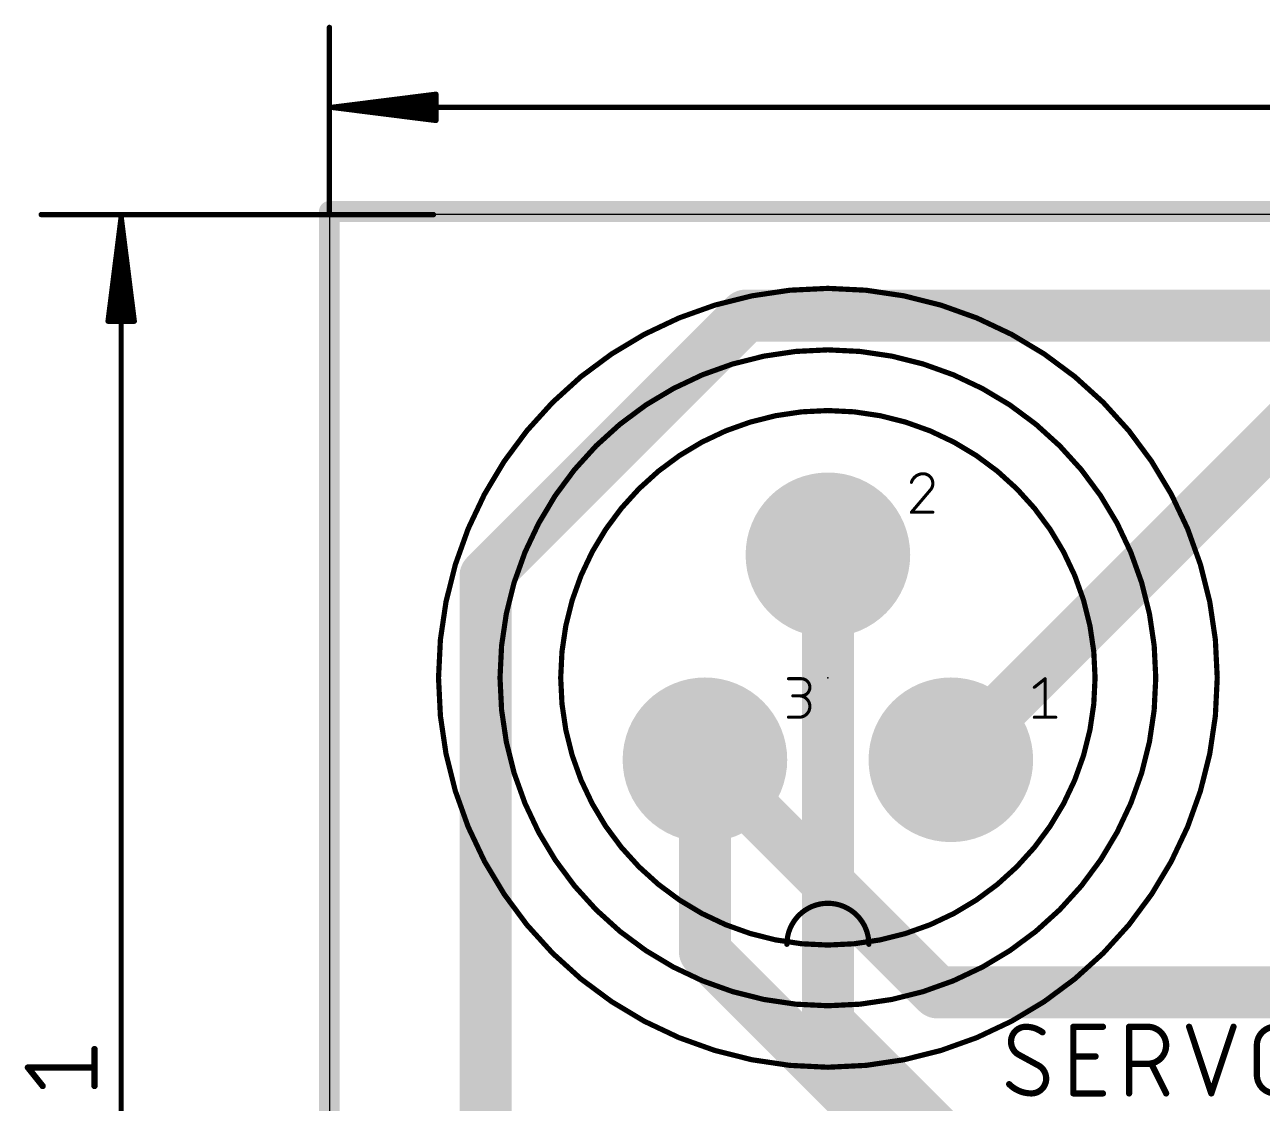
# Model space of a CAD drawing. Extents: x -7 to 107, y 0 to 52.
# Drawn here: x -7.43 to 22.76, y 25.24 to 51.54 of the extents above; entities that cross this region are included whole.
import ezdxf

# ---------------------------------------------------------------- set-up
doc = ezdxf.new("R2010")
doc.units = 0
for name, color, linetype in [('1', 12, 'CONTINUOUS'), ('16', 132, 'CONTINUOUS'), ('17', 110, 'CONTINUOUS'), ('20', 31, 'CONTINUOUS'), ('21', 253, 'CONTINUOUS'), ('23', 53, 'CONTINUOUS'), ('25', 253, 'CONTINUOUS')]:
    doc.layers.add(name, color=color, linetype=linetype)

# ---------------------------------------------------------------- blocks, each defined once
blk = doc.blocks.new('ROUNDP')
at = {"const_width": 0.5}
blk.add_lwpolyline([(0, -0.25, 1), (0, 0.25, 1), (0, -0.25)], format="xyb", dxfattribs=at)

msp = doc.modelspace()

# ---------------------------------------------------------------- linework, layer by layer
at = {"layer": '1'}
for points, const_width in [([(0, 0), (0, 46.99)], 0.508), ([(0, 46.99), (106.68, 46.99)], 0.508), ([(14.8379, 27.94), (9.1633, 33.6146)], 1.27), ([(9.1633, 28.9367), (9.1633, 33.6146)], 1.27), ([(16.51, 21.59), (9.1633, 28.9367)], 1.27), ([(24.994, 27.94), (14.8379, 27.94)], 1.27)]:
    msp.add_lwpolyline(points, dxfattribs=dict(at, const_width=const_width))
for points, const_width in [([(0.127, 46.99, 1), (-0.127, 46.99)], 0.254), ([(0, 47.117, 1), (0, 46.863)], 0.254), ([(9.3878, 33.8391, 1), (8.9388, 33.3901)], 0.635), ([(9.4808, 33.6146, 1), (8.8458, 33.6146)], 0.635), ([(9.3878, 29.1612, 1), (8.9388, 28.7122)], 0.635), ([(8.8458, 28.9367, 1), (9.4808, 28.9367)], 0.635), ([(14.8379, 28.2575, 1), (14.8379, 27.6225)], 0.635), ([(14.6134, 27.7155, 1), (15.0624, 28.1645)], 0.635)]:
    msp.add_lwpolyline(points, format="xyb", dxfattribs=dict(at, const_width=const_width))
at = {"layer": '16', "const_width": 1.27}
for points in [[(3.81, 38.1), (10.16, 44.45)], [(10.16, 44.45), (25.9987, 44.45)], [(25.9987, 44.45), (15.1633, 33.6146)], [(12.1633, 27.2067), (12.1633, 38.6146)], [(3.81, 15.24), (3.81, 38.1)], [(17.78, 21.59), (12.1633, 27.2067)]]:
    msp.add_lwpolyline(points, dxfattribs=at)
at = {"layer": '16', "const_width": 0.635}
for points in [[(10.16, 44.7675, 1), (10.16, 44.1325)], [(10.3845, 44.2255, 1), (9.9355, 44.6745)], [(12.4808, 38.6146, 1), (11.8458, 38.6146)], [(4.1275, 38.1, 1), (3.4925, 38.1)], [(3.5855, 38.3245, 1), (4.0345, 37.8755)], [(14.9388, 33.8391, 1), (15.3878, 33.3901)], [(12.3878, 27.4312, 1), (11.9388, 26.9822)], [(11.8458, 27.2067, 1), (12.4808, 27.2067)]]:
    msp.add_lwpolyline(points, format="xyb", dxfattribs=at)
at = {"layer": '20'}
for p, q in [((106.66, 46.914), (0, 46.914)), ((0, 46.914), (0, 0))]:
    msp.add_line(p, q, dxfattribs=at)
for points, const_width in [([(0, 46.914), (0, 51.48)], 0.13), ([(0.065, 49.53), (2.6, 49.8492)], 0.13), ([(0.065, 49.53), (2.6, 49.79)], 0.13), ([(2.6, 49.8492), (2.6, 49.2108)], 0.13), ([(0.065, 49.53), (2.6, 49.66)], 0.13), ([(106.595, 49.53), (0.065, 49.53)], 0.13), ([(2.6, 49.2108), (0.065, 49.53)], 0.13), ([(2.6, 49.4), (0.065, 49.53)], 0.13), ([(2.6, 49.27), (0.065, 49.53)], 0.13), ([(2.54, 46.914), (-7.03, 46.914)], 0.13), ([(-5.08, 46.849), (-5.3992, 44.314)], 0.13), ([(-5.08, 46.849), (-5.34, 44.314)], 0.13), ([(-5.08, 46.849), (-5.21, 44.314)], 0.13), ([(-5.08, 46.849), (-5.08, 0.065)], 0.13), ([(-4.7608, 44.314), (-5.08, 46.849)], 0.13), ([(-4.95, 44.314), (-5.08, 46.849)], 0.13), ([(-4.82, 44.314), (-5.08, 46.849)], 0.13), ([(-5.3992, 44.314), (-4.7608, 44.314)], 0.13), ([(-5.7307, 25.6568), (-5.7307, 26.5599)], 0.1524), ([(-6.9951, 25.6568), (-7.3563, 26.1084)], 0.1524), ([(-7.3563, 26.1084), (-5.7307, 26.1084)], 0.1524)]:
    msp.add_lwpolyline(points, dxfattribs=dict(at, const_width=const_width))
for points, const_width in [([(0.0325, 51.48, 1), (-0.0325, 51.48)], 0.065), ([(2.6325, 49.8492, 1), (2.5675, 49.8492)], 0.065), ([(2.6041, 49.817, 1), (2.5959, 49.8815)], 0.065), ([(2.6033, 49.7577, 1), (2.5967, 49.8223)], 0.065), ([(0.065, 49.5625, 1), (0.065, 49.4975)], 0.065), ([(0.0691, 49.5622, 1), (0.0609, 49.4978)], 0.065), ([(0.0633, 49.5625, 1), (0.0667, 49.4975)], 0.065), ([(0.0667, 49.5625, 1), (0.0633, 49.4975)], 0.065), ([(0.0683, 49.5623, 1), (0.0617, 49.4977)], 0.065), ([(0.0617, 49.5623, 1), (0.0683, 49.4977)], 0.065), ([(0.0609, 49.5622, 1), (0.0691, 49.4978)], 0.065), ([(2.6017, 49.6275, 1), (2.5983, 49.6925)], 0.065), ([(2.5675, 49.2108, 1), (2.6325, 49.2108)], 0.065), ([(2.5959, 49.1785, 1), (2.6041, 49.243)], 0.065), ([(2.5967, 49.2377, 1), (2.6033, 49.3023)], 0.065), ([(2.5983, 49.3675, 1), (2.6017, 49.4325)], 0.065), ([(-7.03, 46.9465, 1), (-7.03, 46.8815)], 0.065), ([(-5.0475, 46.849, 1), (-5.1125, 46.849)], 0.065), ([(-5.0478, 46.8531, 1), (-5.1122, 46.8449)], 0.065), ([(-5.0475, 46.8473, 1), (-5.1125, 46.8507)], 0.065), ([(-5.0475, 46.8507, 1), (-5.1125, 46.8473)], 0.065), ([(-5.0477, 46.8523, 1), (-5.1123, 46.8457)], 0.065), ([(-5.0477, 46.8457, 1), (-5.1123, 46.8523)], 0.065), ([(-5.0478, 46.8449, 1), (-5.1122, 46.8531)], 0.065), ([(-0.0325, 46.914, 1), (0.0325, 46.914)], 0.065), ([(2.54, 46.8815, 1), (2.54, 46.9465)], 0.065), ([(-5.4315, 44.3181, 1), (-5.367, 44.3099)], 0.065), ([(-5.3992, 44.3465, 1), (-5.3992, 44.2815)], 0.065), ([(-5.3723, 44.3173, 1), (-5.3077, 44.3107)], 0.065), ([(-5.2425, 44.3157, 1), (-5.1775, 44.3123)], 0.065), ([(-4.9825, 44.3123, 1), (-4.9175, 44.3157)], 0.065), ([(-4.8523, 44.3107, 1), (-4.7877, 44.3173)], 0.065), ([(-4.793, 44.3099, 1), (-4.7285, 44.3181)], 0.065), ([(-4.7608, 44.2815, 1), (-4.7608, 44.3465)], 0.065), ([(-5.6926, 26.5599, 1), (-5.7688, 26.5599)], 0.0762), ([(-7.3265, 26.1322, 1), (-7.3861, 26.0846)], 0.0762), ([(-7.3563, 26.1465, 1), (-7.3563, 26.0703)], 0.0762), ([(-5.7307, 26.0703, 1), (-5.7307, 26.1465)], 0.0762), ([(-7.0248, 25.633, 1), (-6.9653, 25.6806)], 0.0762), ([(-5.7688, 25.6568, 1), (-5.6926, 25.6568)], 0.0762)]:
    msp.add_lwpolyline(points, format="xyb", dxfattribs=dict(at, const_width=const_width))
at = {"layer": '21'}
for points, const_width in [([(12.1633, 26.1146, 1), (12.1633, 45.1146, 1), (12.1633, 26.1146)], 0.127), ([(12.1633, 27.6146, 1), (12.1633, 43.6146, 1), (12.1633, 27.6146)], 0.127), ([(12.1633, 29.0954, 1), (12.1633, 42.1338, 1), (12.1633, 29.0954)], 0.127), ([(14.4886, 40.5925, 0.3252), (14.2014, 40.3837)], 0.0762), ([(14.4886, 40.6116, 1), (14.4886, 40.5735)], 0.0381), ([(14.7235, 40.3576, 0.4142), (14.4886, 40.5925)], 0.0762), ([(14.4886, 40.5735, 1), (14.4886, 40.6116)], 0.0381), ([(14.1833, 40.3895, 1), (14.2195, 40.3778)], 0.0381), ([(14.6452, 40.1748, 0.2052), (14.7235, 40.3576)], 0.0762), ([(14.6321, 40.1886, 1), (14.6583, 40.161)], 0.0381), ([(14.6597, 40.1625, 1), (14.6307, 40.1872)], 0.0381), ([(14.7426, 40.3576, 1), (14.7045, 40.3576)], 0.0381), ([(14.7045, 40.3576, 1), (14.7426, 40.3576)], 0.0381), ([(14.2014, 39.6718, 1), (14.2014, 39.6337)], 0.0381), ([(14.1869, 39.665, 1), (14.2159, 39.6404)], 0.0381), ([(14.7235, 39.6337, 1), (14.7235, 39.6718)], 0.0381), ([(11.2014, 35.6116, 1), (11.2014, 35.5735)], 0.0381), ([(11.5147, 35.6116, 1), (11.5147, 35.5735)], 0.0381), ([(11.5147, 35.1748, 1), (11.5147, 35.5925)], 0.0762), ([(11.5147, 35.5735, 1), (11.5147, 35.6116)], 0.0381), ([(17.4815, 35.5925, 1), (17.4434, 35.5925)], 0.0381), ([(17.4744, 35.5776, 1), (17.4505, 35.6074)], 0.0381), ([(17.1895, 35.3985, 1), (17.2133, 35.3688)], 0.0381), ([(11.3058, 35.1939, 1), (11.3058, 35.1558)], 0.0381), ([(11.4625, 34.6527, 1), (11.4625, 35.1748)], 0.0762), ([(11.4625, 35.1939, 1), (11.4625, 35.1558)], 0.0381), ([(11.5147, 35.1939, 1), (11.5147, 35.1558)], 0.0381), ([(11.5147, 35.1558, 1), (11.5147, 35.1939)], 0.0381), ([(11.2014, 34.6718, 1), (11.2014, 34.6337)], 0.0381), ([(11.4625, 34.6718, 1), (11.4625, 34.6337)], 0.0381), ([(11.4625, 34.6337, 1), (11.4625, 34.6718)], 0.0381), ([(17.2014, 34.6718, 1), (17.2014, 34.6337)], 0.0381), ([(17.4434, 34.6527, 1), (17.4815, 34.6527)], 0.0381), ([(17.7235, 34.6337, 1), (17.7235, 34.6718)], 0.0381), ([(13.1633, 29.1146, 1), (11.1633, 29.1146)], 0.127), ([(11.1315, 29.1146, 1), (11.195, 29.1146)], 0.0635), ([(13.1315, 29.1146, 1), (13.195, 29.1146)], 0.0635)]:
    msp.add_lwpolyline(points, format="xyb", dxfattribs=dict(at, const_width=const_width))
at = {"layer": '21', "const_width": 0.0762}
for points in [[(14.6452, 40.1748), (14.2014, 39.6527)], [(14.2014, 39.6527), (14.7235, 39.6527)], [(11.2014, 35.5925), (11.5147, 35.5925)], [(17.2014, 35.3837), (17.4625, 35.5925)], [(17.4625, 35.5925), (17.4625, 34.6527)], [(11.5147, 35.1748), (11.3058, 35.1748)], [(11.2014, 34.6527), (11.4625, 34.6527)], [(17.2014, 34.6527), (17.7235, 34.6527)]]:
    msp.add_lwpolyline(points, dxfattribs=at)
at = {"layer": '23'}
msp.add_point((12.1633, 35.6146), dxfattribs=at)
at = {"layer": '25'}
for points, const_width in [([(16.9926, 27.1018, 0.4142), (16.6314, 26.7406)], 0.1524), ([(17.399, 26.9663, 0.1623), (16.9926, 27.1018)], 0.1524), ([(16.9926, 27.1399, 1), (16.9926, 27.0637)], 0.0762), ([(16.9926, 27.0637, 1), (16.9926, 27.1399)], 0.0762), ([(18.1904, 27.1018, 1), (18.1142, 27.1018)], 0.0762), ([(18.1523, 27.1399, 1), (18.1523, 27.0637)], 0.0762), ([(18.8748, 27.0637, 1), (18.8748, 27.1399)], 0.0762), ([(19.5513, 27.1018, 1), (19.4751, 27.1018)], 0.0762), ([(19.5132, 27.1399, 1), (19.5132, 27.0637)], 0.0762), ([(19.9647, 26.1987, 1), (19.9647, 27.1018)], 0.1524), ([(19.9647, 27.1399, 1), (19.9647, 27.0637)], 0.0762), ([(19.9647, 27.0637, 1), (19.9647, 27.1399)], 0.0762), ([(21.013, 27.1138, 1), (20.9407, 27.0898)], 0.0762), ([(22.0967, 27.0898, 1), (22.0244, 27.1138)], 0.0762), ([(23.5334, 26.6502, 1), (22.6303, 26.6502)], 0.1524), ([(17.3761, 26.9359, 1), (17.4219, 26.9968)], 0.0762), ([(16.6314, 26.7406, 0.2656), (16.812, 26.4245)], 0.1524), ([(16.6695, 26.7406, 1), (16.5933, 26.7406)], 0.0762), ([(16.5933, 26.7406, 1), (16.6695, 26.7406)], 0.0762), ([(22.6684, 26.6502, 1), (22.5922, 26.6502)], 0.0762), ([(22.5922, 26.6502, 1), (22.6684, 26.6502)], 0.0762), ([(16.8302, 26.4579, 1), (16.7937, 26.391)], 0.0762), ([(16.7926, 26.3916, 1), (16.8313, 26.4573)], 0.0762), ([(18.1523, 26.4174, 1), (18.1523, 26.3412)], 0.0762), ([(18.6942, 26.3412, 1), (18.6942, 26.4174)], 0.0762), ([(19.5132, 26.2368, 1), (19.5132, 26.1606)], 0.0762), ([(19.9647, 26.2368, 1), (19.9647, 26.1606)], 0.0762), ([(19.9647, 26.1606, 1), (19.9647, 26.2368)], 0.0762), ([(20.0891, 26.2157, 1), (20.021, 26.1816)], 0.0762), ([(17.328, 26.1864, 1), (17.2893, 26.1207)], 0.0762), ([(17.4893, 25.8374, 0.2656), (17.3087, 26.1535)], 0.1524), ([(17.2904, 26.1201, 1), (17.3269, 26.187)], 0.0762), ([(22.6303, 25.9278, 1), (23.5334, 25.9278)], 0.1524), ([(22.6684, 25.9278, 1), (22.5922, 25.9278)], 0.0762), ([(16.5862, 25.702, 0.2), (17.1281, 25.4762)], 0.1524), ([(16.6133, 25.7288, 1), (16.5591, 25.6751)], 0.0762), ([(17.1281, 25.4762, 0.4142), (17.4893, 25.8374)], 0.1524), ([(17.5274, 25.8374, 1), (17.4512, 25.8374)], 0.0762), ([(17.4512, 25.8374, 1), (17.5274, 25.8374)], 0.0762), ([(22.5922, 25.9278, 1), (22.6684, 25.9278)], 0.0762), ([(17.1281, 25.5143, 1), (17.1281, 25.4381)], 0.0762), ([(17.1281, 25.4381, 1), (17.1281, 25.5143)], 0.0762), ([(18.1523, 25.5143, 1), (18.1523, 25.4381)], 0.0762), ([(18.1142, 25.4762, 1), (18.1904, 25.4762)], 0.0762), ([(18.8748, 25.4381, 1), (18.8748, 25.5143)], 0.0762), ([(19.4751, 25.4762, 1), (19.5513, 25.4762)], 0.0762), ([(20.3822, 25.4592, 1), (20.4504, 25.4932)], 0.0762), ([(21.4826, 25.4882, 1), (21.5549, 25.4642)], 0.0762), ([(21.4826, 25.4642, 1), (21.5549, 25.4882)], 0.0762)]:
    msp.add_lwpolyline(points, format="xyb", dxfattribs=dict(at, const_width=const_width))
at = {"layer": '25', "const_width": 0.1524}
for points in [[(18.1523, 25.4762), (18.1523, 27.1018)], [(18.1523, 27.1018), (18.8748, 27.1018)], [(19.5132, 25.4762), (19.5132, 27.1018)], [(19.5132, 27.1018), (19.9647, 27.1018)], [(20.9768, 27.1018), (21.5187, 25.4762)], [(21.5187, 25.4762), (22.0606, 27.1018)], [(22.6303, 25.9278), (22.6303, 26.6502)], [(17.3087, 26.1535), (16.812, 26.4245)], [(18.1523, 26.3793), (18.6942, 26.3793)], [(19.9647, 26.1987), (19.5132, 26.1987)], [(20.4163, 25.4762), (20.0551, 26.1987)], [(18.8748, 25.4762), (18.1523, 25.4762)]]:
    msp.add_lwpolyline(points, dxfattribs=at)

# ---------------------------------------------------------------- block references
at = {"layer": '17', "xscale": 4.016, "yscale": 4.016}
for p in [(12.1633, 38.6146), (12.1633, 38.6146), (9.1633, 33.6146), (9.1633, 33.6146), (15.1633, 33.6146), (15.1633, 33.6146)]:
    msp.add_blockref('ROUNDP', p, dxfattribs=at)

doc.saveas('drawing.dxf')
